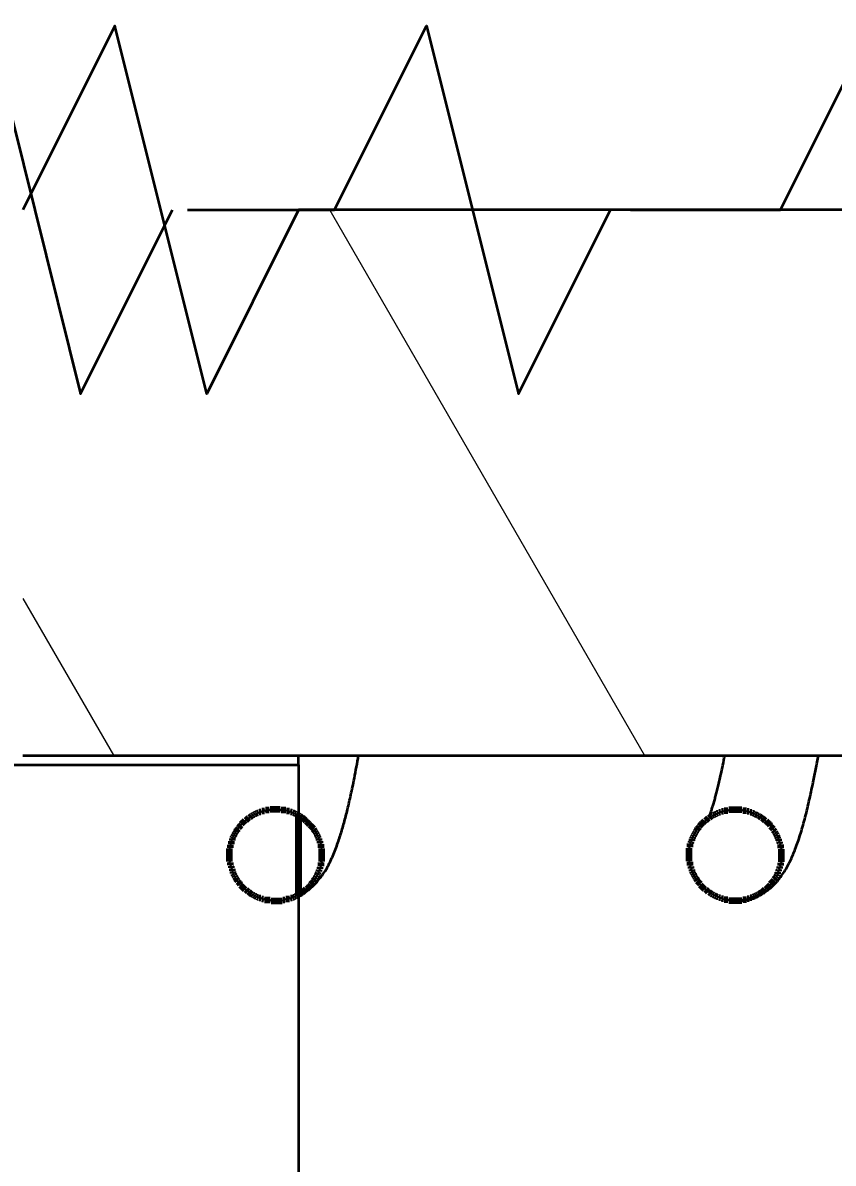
# Model space of a CAD drawing. Extents: x 0 to 420, y 0 to 297.
# Drawn here: x 149.03 to 157.85, y 163.52 to 175.92 of the extents above; entities that cross this region are included whole.
import ezdxf
from ezdxf.enums import TextEntityAlignment as Align

# ---------------------------------------------------------------- set-up
doc = ezdxf.new("R2010")
doc.units = 0
doc.layers.get('0').update_dxf_attribs({"lineweight": 13})
doc.styles.get("Standard").update_dxf_attribs({"font": 'isocp.shx'})
doc.dimstyles.get("Standard").update_dxf_attribs({"dimtxt": 2.5, "dimasz": 2.5, "dimexe": 1.25, "dimexo": 0.625, "dimtad": 1, "dimcen": 2.5, "dimadec": 0, "dimazin": 0, "dimtfac": 1, "dimtmove": 0, "dimatfit": 0, "dimfxl": 1, "dimarcsym": 0})

# ---------------------------------------------------------------- blocks, each defined once
blk = doc.blocks.new('*D71')
at = {"color": 7, "lineweight": 18}
for p, q in [((62.03125, 167.439701), (62.03125, 238.86713)), ((220.031258, 175.665539), (220.031258, 238.86713)), ((64.929024, 236.86713), (217.133484, 236.86713))]:
    blk.add_line(p, q, dxfattribs=at)
for points in [[(64.929024, 237.643589), (62.03125, 236.86713), (64.929024, 236.090672)], [(217.133484, 236.090672), (220.031258, 236.86713), (217.133484, 237.643589)]]:
    blk.add_lwpolyline(points, close=True, dxfattribs=at)
for points in [[(64.929024, 237.643589), (62.03125, 236.86713), (64.929024, 237.643589), (64.929024, 236.090672)], [(217.133484, 236.090672), (220.031258, 236.86713), (217.133484, 236.090672), (217.133484, 237.643589)]]:
    blk.add_solid(points, dxfattribs=at)
for s, width, p, p2 in [('158', 0.699227, (132.551709, 239.86713), (139.194366, 239.86713)), ('%%p0,2', 0.70409, (140.944366, 239.86713), (149.5108, 239.86713))]:
    blk.add_text(s, height=3.5, dxfattribs=dict(at, width=width)).set_placement(p, p2, align=Align.FIT)
blk = doc.blocks.new('BLOCK1731')
at = {"color": 7, "lineweight": 35}
for p, q in [((8.2, 94.081), (42.2, 94.081)), ((11.2, 93.981), (11.2, 94.082)), ((-5.862, 93.981), (11.2, 93.981)), ((11.2, 93.981), (11.2, 89.281))]:
    blk.add_line(p, q, dxfattribs=at)
for points in [[(-5.862, 100.013), (6.829, 100.013), (7.829, 102.013), (8.829, 98.013), (9.829, 100.013)], [(20.2, 100.013), (11.2, 100.013), (10.2, 98.013), (9.2, 102.013), (8.2, 100.013)], [(9.993, 100.013), (11.592, 100.013), (12.592, 102.013), (13.592, 98.013), (14.592, 100.013)], [(14.809, 100.013), (16.443, 100.013), (17.443, 102.013), (18.443, 98.013), (19.443, 100.013)]]:
    blk.add_lwpolyline(points, dxfattribs=at)
blk.add_arc((15.941, 93.102), 0.605, 270.7825, 319.9217, dxfattribs=at)
blk.add_arc((15.941, 93.102), 0.605, 270.7825, 319.9217, dxfattribs=at)
for points, knots in [([(11.2, 92.555), (11.215, 92.563), (11.247, 92.579), (11.292, 92.609), (11.337, 92.644), (11.38, 92.685), (11.424, 92.733), (11.468, 92.792), (11.51, 92.859), (11.547, 92.931), (11.579, 93.003), (11.608, 93.076), (11.633, 93.146), (11.655, 93.215), (11.676, 93.282), (11.695, 93.35), (11.714, 93.422), (11.732, 93.496), (11.751, 93.574), (11.769, 93.655), (11.788, 93.742), (11.808, 93.843), (11.83, 93.957), (11.845, 94.04), (11.853, 94.081)], [0, 0, 0, 0, 0.051513, 0.106276, 0.161517, 0.221462, 0.284584, 0.357841, 0.441789, 0.520818, 0.602499, 0.6783, 0.755934, 0.825685, 0.894221, 0.965333, 1.039218, 1.116015, 1.195818, 1.278728, 1.364788, 1.463225, 1.587913, 1.714474, 1.714474, 1.714474, 1.714474]), ([(11.2, 92.555), (11.215, 92.563), (11.247, 92.579), (11.292, 92.609), (11.337, 92.644), (11.38, 92.685), (11.424, 92.733), (11.468, 92.792), (11.51, 92.859), (11.547, 92.931), (11.579, 93.003), (11.608, 93.076), (11.633, 93.146), (11.655, 93.215), (11.676, 93.282), (11.695, 93.35), (11.714, 93.422), (11.732, 93.496), (11.751, 93.574), (11.769, 93.655), (11.788, 93.742), (11.808, 93.843), (11.83, 93.957), (11.845, 94.04), (11.853, 94.081)], [0, 0, 0, 0, 0.051513, 0.106276, 0.161517, 0.221462, 0.284584, 0.357841, 0.441789, 0.520818, 0.602499, 0.6783, 0.755934, 0.825685, 0.894221, 0.965333, 1.039218, 1.116015, 1.195818, 1.278728, 1.364788, 1.463225, 1.587913, 1.714474, 1.714474, 1.714474, 1.714474]), ([(15.664, 93.409), (15.668, 93.418), (15.674, 93.436), (15.685, 93.466), (15.697, 93.502), (15.71, 93.543), (15.723, 93.588), (15.736, 93.638), (15.75, 93.691), (15.764, 93.748), (15.779, 93.81), (15.796, 93.886), (15.815, 93.977), (15.829, 94.046), (15.835, 94.082)], [0, 0, 0, 0, 0.0268813, 0.0578973, 0.0967544, 0.1397874, 0.1869928, 0.2382181, 0.293284, 0.3521062, 0.4145692, 0.4832208, 0.5871399, 0.6942827, 0.6942827, 0.6942827, 0.6942827]), ([(15.664, 93.409), (15.668, 93.418), (15.674, 93.436), (15.685, 93.466), (15.697, 93.502), (15.71, 93.543), (15.723, 93.588), (15.736, 93.638), (15.75, 93.691), (15.764, 93.748), (15.779, 93.81), (15.796, 93.886), (15.815, 93.977), (15.829, 94.046), (15.835, 94.082)], [0, 0, 0, 0, 0.0268813, 0.0578973, 0.0967544, 0.1397874, 0.1869928, 0.2382181, 0.293284, 0.3521062, 0.4145692, 0.4832208, 0.5871399, 0.6942827, 0.6942827, 0.6942827, 0.6942827]), ([(16.405, 92.712), (16.422, 92.732), (16.454, 92.772), (16.493, 92.832), (16.526, 92.89), (16.554, 92.947), (16.579, 93.004), (16.605, 93.068), (16.631, 93.139), (16.657, 93.218), (16.681, 93.302), (16.706, 93.39), (16.729, 93.483), (16.752, 93.581), (16.775, 93.684), (16.8, 93.802), (16.826, 93.935), (16.844, 94.032), (16.853, 94.081)], [0, 0, 0, 0, 0.079258, 0.151765, 0.215967, 0.27851, 0.340744, 0.403689, 0.484615, 0.567904, 0.654919, 0.746152, 0.841906, 0.942453, 1.047939, 1.159084, 1.303592, 1.454631, 1.454631, 1.454631, 1.454631]), ([(16.405, 92.712), (16.422, 92.732), (16.454, 92.772), (16.493, 92.832), (16.526, 92.89), (16.554, 92.947), (16.579, 93.004), (16.605, 93.068), (16.631, 93.139), (16.657, 93.218), (16.681, 93.302), (16.706, 93.39), (16.729, 93.483), (16.752, 93.581), (16.775, 93.684), (16.8, 93.802), (16.826, 93.935), (16.844, 94.032), (16.853, 94.081)], [0, 0, 0, 0, 0.079258, 0.151765, 0.215967, 0.27851, 0.340744, 0.403689, 0.484615, 0.567904, 0.654919, 0.746152, 0.841906, 0.942453, 1.047939, 1.159084, 1.303592, 1.454631, 1.454631, 1.454631, 1.454631])]:
    blk.add_open_spline(points, degree=3, knots=knots, dxfattribs=at)
blk = doc.blocks.new('BLOCK1732')
at = {"color": 7, "lineweight": 140}
for p, q in [((11.200171, 93.418266), (11.210178, 93.428268)), ((11.200171, 93.408272), (11.200171, 93.418266)), ((11.200171, 93.39827), (11.200171, 93.408272)), ((11.200171, 93.388268), (11.200171, 93.39827)), ((11.200171, 93.378273), (11.200171, 93.388268)), ((11.200171, 93.368271), (11.200171, 93.378273)), ((11.200171, 93.358269), (11.200171, 93.368271)), ((11.210178, 93.428268), (11.220185, 93.418266)), ((11.220185, 93.418266), (11.230192, 93.408272)), ((11.230192, 93.408272), (11.240199, 93.408272)), ((11.240199, 93.408272), (11.250206, 93.39827)), ((11.250206, 93.39827), (11.260213, 93.388268)), ((11.260213, 93.388268), (11.27022, 93.378273)), ((11.27022, 93.378273), (11.280227, 93.368271)), ((11.280227, 93.368271), (11.290234, 93.358269)), ((11.200171, 93.348267), (11.200171, 93.358269)), ((11.200171, 93.338272), (11.200171, 93.348267)), ((11.200171, 93.32827), (11.200171, 93.338272)), ((11.200171, 93.318268), (11.200171, 93.32827)), ((11.200171, 93.308273), (11.200171, 93.318268)), ((11.200171, 93.298271), (11.200171, 93.308273)), ((11.200171, 93.288269), (11.200171, 93.298271)), ((11.200171, 93.278275), (11.200171, 93.288269)), ((11.200171, 93.268272), (11.200171, 93.278275)), ((11.200171, 93.25827), (11.200171, 93.268272)), ((11.200171, 93.248268), (11.200171, 93.25827)), ((11.200171, 93.238274), (11.200171, 93.248268)), ((11.290234, 93.358269), (11.300241, 93.348267)), ((11.300241, 93.348267), (11.310248, 93.338272)), ((11.310248, 93.338272), (11.320255, 93.32827)), ((11.320255, 93.32827), (11.330262, 93.318268)), ((11.330262, 93.318268), (11.340269, 93.308273)), ((11.340269, 93.308273), (11.350276, 93.298271)), ((11.350276, 93.298271), (11.360283, 93.288269)), ((11.360283, 93.288269), (11.360283, 93.278275)), ((11.360283, 93.278275), (11.37029, 93.268272)), ((11.37029, 93.268272), (11.380297, 93.25827)), ((11.380297, 93.25827), (11.380297, 93.248268)), ((11.380297, 93.248268), (11.390304, 93.238274)), ((11.200171, 93.228271), (11.200171, 93.238274)), ((11.200171, 93.218269), (11.200171, 93.228271)), ((11.200171, 93.208275), (11.200171, 93.218269)), ((11.200171, 93.198273), (11.200171, 93.208275)), ((11.200171, 93.188271), (11.200171, 93.198273)), ((11.200171, 93.178276), (11.200171, 93.188271)), ((11.200171, 93.168274), (11.200171, 93.178276)), ((11.200171, 93.158272), (11.200171, 93.168274)), ((11.200171, 93.14827), (11.200171, 93.158272)), ((11.200171, 93.138275), (11.200171, 93.14827)), ((11.200171, 93.128273), (11.200171, 93.138275)), ((11.200171, 93.118271), (11.200171, 93.128273)), ((11.390304, 93.238274), (11.390304, 93.228271)), ((11.390304, 93.228271), (11.400311, 93.218269)), ((11.400311, 93.218269), (11.400311, 93.208275)), ((11.400311, 93.208275), (11.410317, 93.198273)), ((11.410317, 93.198273), (11.410317, 93.188271)), ((11.410317, 93.188271), (11.420324, 93.178276)), ((11.420324, 93.178276), (11.420324, 93.168274)), ((11.420324, 93.168274), (11.420324, 93.158272)), ((11.420324, 93.158272), (11.430331, 93.14827)), ((11.430331, 93.14827), (11.430331, 93.138275)), ((11.430331, 93.138275), (11.430331, 93.128273)), ((11.430331, 93.128273), (11.440338, 93.118271)), ((11.200171, 93.108276), (11.200171, 93.118271)), ((11.200171, 93.098274), (11.200171, 93.108276)), ((11.200171, 93.088272), (11.200171, 93.098274)), ((11.200171, 93.07827), (11.200171, 93.088272)), ((11.200171, 93.068275), (11.200171, 93.07827)), ((11.200171, 93.058273), (11.200171, 93.068275)), ((11.200171, 93.048271), (11.200171, 93.058273)), ((11.200171, 93.038277), (11.200171, 93.048271)), ((11.200171, 93.028275), (11.200171, 93.038277)), ((11.200171, 93.018272), (11.200171, 93.028275)), ((11.200171, 93.008278), (11.200171, 93.018272)), ((11.200171, 92.998276), (11.200171, 93.008278)), ((11.200171, 92.988274), (11.200171, 92.998276)), ((11.440338, 93.118271), (11.440338, 93.108276)), ((11.440338, 93.108276), (11.440338, 93.098274)), ((11.440338, 93.098274), (11.440338, 93.088272)), ((11.440338, 93.088272), (11.440338, 93.07827)), ((11.440338, 93.07827), (11.450345, 93.068275)), ((11.450345, 93.068275), (11.450345, 93.058273)), ((11.450345, 93.058273), (11.450345, 93.048271)), ((11.450345, 93.048271), (11.450345, 93.038277)), ((11.450345, 93.038277), (11.450345, 93.028275)), ((11.450345, 93.028275), (11.450345, 93.018272)), ((11.450345, 93.018272), (11.450345, 93.008278)), ((11.450345, 93.008278), (11.450345, 92.998276)), ((11.450345, 92.998276), (11.450345, 92.988274)), ((11.200171, 92.978271), (11.200171, 92.988274)), ((11.200171, 92.968277), (11.200171, 92.978271)), ((11.200171, 92.958275), (11.200171, 92.968277)), ((11.200171, 92.948273), (11.200171, 92.958275)), ((11.200171, 92.938278), (11.200171, 92.948273)), ((11.200171, 92.928276), (11.200171, 92.938278)), ((11.200171, 92.918274), (11.200171, 92.928276)), ((11.200171, 92.908272), (11.200171, 92.918274)), ((11.200171, 92.898277), (11.200171, 92.908272)), ((11.200171, 92.888275), (11.200171, 92.898277)), ((11.200171, 92.878273), (11.200171, 92.888275)), ((11.200171, 92.868279), (11.200171, 92.878273)), ((11.440338, 92.878273), (11.430331, 92.868279)), ((11.450345, 92.928276), (11.440338, 92.918274)), ((11.440338, 92.918274), (11.440338, 92.908272)), ((11.440338, 92.908272), (11.440338, 92.898277)), ((11.440338, 92.898277), (11.440338, 92.888275)), ((11.440338, 92.888275), (11.440338, 92.878273)), ((11.450345, 92.988274), (11.450345, 92.978271)), ((11.450345, 92.978271), (11.450345, 92.968277)), ((11.450345, 92.968277), (11.450345, 92.958275)), ((11.450345, 92.958275), (11.450345, 92.948273)), ((11.450345, 92.948273), (11.450345, 92.938278)), ((11.450345, 92.938278), (11.450345, 92.928276)), ((11.200171, 92.858276), (11.200171, 92.868279)), ((11.200171, 92.848274), (11.200171, 92.858276)), ((11.200171, 92.83828), (11.200171, 92.848274)), ((11.200171, 92.828278), (11.200171, 92.83828)), ((11.200171, 92.818275), (11.200171, 92.828278)), ((11.200171, 92.808273), (11.200171, 92.818275)), ((11.200171, 92.798279), (11.200171, 92.808273)), ((11.200171, 92.788277), (11.200171, 92.798279)), ((11.200171, 92.778275), (11.200171, 92.788277)), ((11.200171, 92.76828), (11.200171, 92.778275)), ((11.200171, 92.758278), (11.200171, 92.76828)), ((11.200171, 92.748276), (11.200171, 92.758278)), ((11.200171, 92.738274), (11.200171, 92.748276)), ((11.390304, 92.758278), (11.380297, 92.748276)), ((11.380297, 92.748276), (11.380297, 92.738274)), ((11.400311, 92.778275), (11.390304, 92.76828)), ((11.390304, 92.76828), (11.390304, 92.758278)), ((11.410317, 92.798279), (11.400311, 92.788277)), ((11.400311, 92.788277), (11.400311, 92.778275)), ((11.420324, 92.818275), (11.410317, 92.808273)), ((11.410317, 92.808273), (11.410317, 92.798279)), ((11.430331, 92.848274), (11.420324, 92.83828)), ((11.420324, 92.83828), (11.420324, 92.828278)), ((11.420324, 92.828278), (11.420324, 92.818275)), ((11.430331, 92.868279), (11.430331, 92.858276)), ((11.430331, 92.858276), (11.430331, 92.848274)), ((11.200171, 92.728279), (11.200171, 92.738274)), ((11.200171, 92.718277), (11.200171, 92.728279)), ((11.200171, 92.708275), (11.200171, 92.718277)), ((11.200171, 92.69828), (11.200171, 92.708275)), ((11.200171, 92.688278), (11.200171, 92.69828)), ((11.200171, 92.678276), (11.200171, 92.688278)), ((11.200171, 92.668282), (11.200171, 92.678276)), ((11.200171, 92.658279), (11.200171, 92.668282)), ((11.200171, 92.648277), (11.200171, 92.658279)), ((11.200171, 92.638275), (11.200171, 92.648277)), ((11.200171, 92.628281), (11.200171, 92.638275)), ((11.200171, 92.618279), (11.200171, 92.628281)), ((11.280227, 92.628281), (11.27022, 92.618279)), ((11.290234, 92.628281), (11.280227, 92.628281)), ((11.300241, 92.638275), (11.290234, 92.628281)), ((11.310248, 92.648277), (11.300241, 92.638275)), ((11.320255, 92.658279), (11.310248, 92.648277)), ((11.330262, 92.668282), (11.320255, 92.658279)), ((11.340269, 92.688278), (11.330262, 92.678276)), ((11.330262, 92.678276), (11.330262, 92.668282)), ((11.350276, 92.69828), (11.340269, 92.688278)), ((11.360283, 92.708275), (11.350276, 92.69828)), ((11.37029, 92.728279), (11.360283, 92.718277)), ((11.360283, 92.718277), (11.360283, 92.708275)), ((11.380297, 92.738274), (11.37029, 92.728279)), ((11.200171, 92.608276), (11.200171, 92.618279)), ((11.200171, 92.598282), (11.200171, 92.608276)), ((11.200171, 92.58828), (11.200171, 92.598282)), ((11.200171, 92.578278), (11.200171, 92.58828)), ((11.210178, 92.568283), (11.200171, 92.578278)), ((11.220185, 92.578278), (11.210178, 92.568283)), ((11.230192, 92.58828), (11.220185, 92.578278)), ((11.240199, 92.58828), (11.230192, 92.58828)), ((11.250206, 92.598282), (11.240199, 92.58828)), ((11.260213, 92.608276), (11.250206, 92.598282)), ((11.27022, 92.618279), (11.260213, 92.608276))]:
    blk.add_line(p, q, dxfattribs=at)
blk = doc.blocks.new('BLOCK1733')
at = {"color": 7, "lineweight": 140}
for p, q in [((10.879951, 93.488266), (10.889957, 93.498268)), ((10.889957, 93.498268), (10.899964, 93.498268)), ((10.899964, 93.498268), (10.909971, 93.498268)), ((10.909971, 93.498268), (10.919978, 93.498268)), ((10.919978, 93.498268), (10.929985, 93.498268)), ((10.929985, 93.498268), (10.939992, 93.498268)), ((10.939992, 93.498268), (10.949999, 93.498268)), ((10.949999, 93.498268), (10.960006, 93.498268)), ((10.960006, 93.498268), (10.970013, 93.498268)), ((10.970013, 93.498268), (10.98002, 93.498268)), ((10.98002, 93.498268), (10.990026, 93.498268)), ((10.990026, 93.498268), (11.000033, 93.498268)), ((11.000033, 93.498268), (11.01004, 93.488266)), ((10.599756, 93.358269), (10.609763, 93.368271)), ((10.609763, 93.368271), (10.61977, 93.378273)), ((10.61977, 93.378273), (10.629777, 93.378273)), ((10.629777, 93.378273), (10.639784, 93.388268)), ((10.639784, 93.388268), (10.649791, 93.39827)), ((10.649791, 93.39827), (10.659798, 93.408272)), ((10.659798, 93.408272), (10.669805, 93.408272)), ((10.669805, 93.408272), (10.679811, 93.418266)), ((10.679811, 93.418266), (10.689818, 93.428268)), ((10.689818, 93.428268), (10.699825, 93.428268)), ((10.699825, 93.428268), (10.709832, 93.438271)), ((10.709832, 93.438271), (10.719839, 93.438271)), ((10.719839, 93.438271), (10.729846, 93.448273)), ((10.729846, 93.448273), (10.739853, 93.448273)), ((10.739853, 93.448273), (10.74986, 93.458267)), ((10.74986, 93.458267), (10.759867, 93.458267)), ((10.759867, 93.458267), (10.769874, 93.468269)), ((10.769874, 93.468269), (10.779881, 93.468269)), ((10.779881, 93.468269), (10.789887, 93.468269)), ((10.789887, 93.468269), (10.799895, 93.478271)), ((10.799895, 93.478271), (10.809902, 93.478271)), ((10.809902, 93.478271), (10.819909, 93.478271)), ((10.819909, 93.478271), (10.829916, 93.478271)), ((10.829916, 93.478271), (10.839923, 93.488266)), ((10.839923, 93.488266), (10.84993, 93.488266)), ((10.84993, 93.488266), (10.859937, 93.488266)), ((10.859937, 93.488266), (10.869944, 93.488266)), ((10.869944, 93.488266), (10.879951, 93.488266)), ((11.01004, 93.488266), (11.020047, 93.488266)), ((11.020047, 93.488266), (11.030054, 93.488266)), ((11.030054, 93.488266), (11.040061, 93.488266)), ((11.040061, 93.488266), (11.050068, 93.488266)), ((11.050068, 93.488266), (11.060075, 93.488266)), ((11.060075, 93.488266), (11.070082, 93.478271)), ((11.070082, 93.478271), (11.080089, 93.478271)), ((11.080089, 93.478271), (11.090096, 93.478271)), ((11.090096, 93.478271), (11.100102, 93.478271)), ((11.100102, 93.478271), (11.110109, 93.468269)), ((11.110109, 93.468269), (11.120116, 93.468269)), ((11.120116, 93.468269), (11.130123, 93.468269)), ((11.130123, 93.468269), (11.14013, 93.458267)), ((11.14013, 93.458267), (11.150137, 93.458267)), ((11.150137, 93.458267), (11.160144, 93.448273)), ((11.160144, 93.448273), (11.170151, 93.448273)), ((11.170151, 93.448273), (11.180158, 93.438271)), ((11.180158, 93.438271), (11.190165, 93.438271)), ((11.190165, 93.438271), (11.200171, 93.428268)), ((11.200171, 93.428268), (11.200171, 93.418266)), ((11.200171, 93.418266), (11.200171, 93.408272)), ((11.200171, 93.408272), (11.200171, 93.39827)), ((11.200171, 93.39827), (11.200171, 93.388268)), ((11.200171, 93.388268), (11.200171, 93.378273)), ((11.200171, 93.378273), (11.200171, 93.368271)), ((11.200171, 93.368271), (11.200171, 93.358269)), ((10.509694, 93.238274), (10.519701, 93.248268)), ((10.519701, 93.25827), (10.529708, 93.268272)), ((10.519701, 93.248268), (10.519701, 93.25827)), ((10.529708, 93.268272), (10.539715, 93.278275)), ((10.539715, 93.278275), (10.549722, 93.288269)), ((10.549722, 93.298271), (10.559729, 93.308273)), ((10.549722, 93.288269), (10.549722, 93.298271)), ((10.559729, 93.308273), (10.569736, 93.318268)), ((10.569736, 93.318268), (10.579742, 93.32827)), ((10.579742, 93.338272), (10.589749, 93.348267)), ((10.579742, 93.32827), (10.579742, 93.338272)), ((10.589749, 93.348267), (10.599756, 93.358269)), ((11.200171, 93.358269), (11.200171, 93.348267)), ((11.200171, 93.348267), (11.200171, 93.338272)), ((11.200171, 93.338272), (11.200171, 93.32827)), ((11.200171, 93.32827), (11.200171, 93.318268)), ((11.200171, 93.318268), (11.200171, 93.308273)), ((11.200171, 93.308273), (11.200171, 93.298271)), ((11.200171, 93.298271), (11.200171, 93.288269)), ((11.200171, 93.288269), (11.200171, 93.278275)), ((11.200171, 93.278275), (11.200171, 93.268272)), ((11.200171, 93.268272), (11.200171, 93.25827)), ((11.200171, 93.25827), (11.200171, 93.248268)), ((11.200171, 93.248268), (11.200171, 93.238274)), ((10.469666, 93.14827), (10.479673, 93.158272)), ((10.469666, 93.138275), (10.469666, 93.14827)), ((10.469666, 93.128273), (10.469666, 93.138275)), ((10.469666, 93.118271), (10.469666, 93.128273)), ((10.479673, 93.178276), (10.48968, 93.188271)), ((10.479673, 93.168274), (10.479673, 93.178276)), ((10.479673, 93.158272), (10.479673, 93.168274)), ((10.48968, 93.198273), (10.499687, 93.208275)), ((10.48968, 93.188271), (10.48968, 93.198273)), ((10.499687, 93.218269), (10.509694, 93.228271)), ((10.499687, 93.208275), (10.499687, 93.218269)), ((10.509694, 93.228271), (10.509694, 93.238274)), ((11.200171, 93.238274), (11.200171, 93.228271)), ((11.200171, 93.228271), (11.200171, 93.218269)), ((11.200171, 93.218269), (11.200171, 93.208275)), ((11.200171, 93.208275), (11.200171, 93.198273)), ((11.200171, 93.198273), (11.200171, 93.188271)), ((11.200171, 93.188271), (11.200171, 93.178276)), ((11.200171, 93.178276), (11.200171, 93.168274)), ((11.200171, 93.168274), (11.200171, 93.158272)), ((11.200171, 93.158272), (11.200171, 93.14827)), ((11.200171, 93.14827), (11.200171, 93.138275)), ((11.200171, 93.138275), (11.200171, 93.128273)), ((11.200171, 93.128273), (11.200171, 93.118271)), ((10.449653, 93.068275), (10.45966, 93.07827)), ((10.449653, 93.058273), (10.449653, 93.068275)), ((10.449653, 93.048271), (10.449653, 93.058273)), ((10.449653, 93.038277), (10.449653, 93.048271)), ((10.449653, 93.028275), (10.449653, 93.038277)), ((10.449653, 93.018272), (10.449653, 93.028275)), ((10.449653, 93.008278), (10.449653, 93.018272)), ((10.449653, 92.998276), (10.449653, 93.008278)), ((10.449653, 92.988274), (10.449653, 92.998276)), ((10.45966, 93.108276), (10.469666, 93.118271)), ((10.45966, 93.098274), (10.45966, 93.108276)), ((10.45966, 93.088272), (10.45966, 93.098274)), ((10.45966, 93.07827), (10.45966, 93.088272)), ((11.200171, 93.118271), (11.200171, 93.108276)), ((11.200171, 93.108276), (11.200171, 93.098274)), ((11.200171, 93.098274), (11.200171, 93.088272)), ((11.200171, 93.088272), (11.200171, 93.07827)), ((11.200171, 93.07827), (11.200171, 93.068275)), ((11.200171, 93.068275), (11.200171, 93.058273)), ((11.200171, 93.058273), (11.200171, 93.048271)), ((11.200171, 93.048271), (11.200171, 93.038277)), ((11.200171, 93.038277), (11.200171, 93.028275)), ((11.200171, 93.028275), (11.200171, 93.018272)), ((11.200171, 93.018272), (11.200171, 93.008278)), ((11.200171, 93.008278), (11.200171, 92.998276)), ((11.200171, 92.998276), (11.200171, 92.988274)), ((10.449653, 92.978271), (10.449653, 92.988274)), ((10.449653, 92.968277), (10.449653, 92.978271)), ((10.449653, 92.958275), (10.449653, 92.968277)), ((10.449653, 92.948273), (10.449653, 92.958275)), ((10.449653, 92.938278), (10.449653, 92.948273)), ((10.449653, 92.928276), (10.449653, 92.938278)), ((10.45966, 92.918274), (10.449653, 92.928276)), ((10.45966, 92.908272), (10.45966, 92.918274)), ((10.45966, 92.898277), (10.45966, 92.908272)), ((10.45966, 92.888275), (10.45966, 92.898277)), ((10.469666, 92.878273), (10.45966, 92.888275)), ((10.469666, 92.868279), (10.469666, 92.878273)), ((11.200171, 92.988274), (11.200171, 92.978271)), ((11.200171, 92.978271), (11.200171, 92.968277)), ((11.200171, 92.968277), (11.200171, 92.958275)), ((11.200171, 92.958275), (11.200171, 92.948273)), ((11.200171, 92.948273), (11.200171, 92.938278)), ((11.200171, 92.938278), (11.200171, 92.928276)), ((11.200171, 92.928276), (11.200171, 92.918274)), ((11.200171, 92.918274), (11.200171, 92.908272)), ((11.200171, 92.908272), (11.200171, 92.898277)), ((11.200171, 92.898277), (11.200171, 92.888275)), ((11.200171, 92.888275), (11.200171, 92.878273)), ((11.200171, 92.878273), (11.200171, 92.868279)), ((10.469666, 92.858276), (10.469666, 92.868279)), ((10.479673, 92.848274), (10.469666, 92.858276)), ((10.479673, 92.83828), (10.479673, 92.848274)), ((10.479673, 92.828278), (10.479673, 92.83828)), ((10.48968, 92.818275), (10.479673, 92.828278)), ((10.48968, 92.808273), (10.48968, 92.818275)), ((10.48968, 92.798279), (10.48968, 92.808273)), ((10.499687, 92.788277), (10.48968, 92.798279)), ((10.499687, 92.778275), (10.499687, 92.788277)), ((10.509694, 92.76828), (10.499687, 92.778275)), ((10.509694, 92.758278), (10.509694, 92.76828)), ((10.519701, 92.748276), (10.509694, 92.758278)), ((10.519701, 92.738274), (10.519701, 92.748276)), ((11.200171, 92.868279), (11.200171, 92.858276)), ((11.200171, 92.858276), (11.200171, 92.848274)), ((11.200171, 92.848274), (11.200171, 92.83828)), ((11.200171, 92.83828), (11.200171, 92.828278)), ((11.200171, 92.828278), (11.200171, 92.818275)), ((11.200171, 92.818275), (11.200171, 92.808273)), ((11.200171, 92.808273), (11.200171, 92.798279)), ((11.200171, 92.798279), (11.200171, 92.788277)), ((11.200171, 92.788277), (11.200171, 92.778275)), ((11.200171, 92.778275), (11.200171, 92.76828)), ((11.200171, 92.76828), (11.200171, 92.758278)), ((11.200171, 92.758278), (11.200171, 92.748276)), ((11.200171, 92.748276), (11.200171, 92.738274)), ((10.529708, 92.728279), (10.519701, 92.738274)), ((10.539715, 92.718277), (10.529708, 92.728279)), ((10.539715, 92.708275), (10.539715, 92.718277)), ((10.549722, 92.69828), (10.539715, 92.708275)), ((10.559729, 92.688278), (10.549722, 92.69828)), ((10.569736, 92.678276), (10.559729, 92.688278)), ((10.569736, 92.668282), (10.569736, 92.678276)), ((10.579742, 92.658279), (10.569736, 92.668282)), ((10.589749, 92.648277), (10.579742, 92.658279)), ((10.599756, 92.638275), (10.589749, 92.648277)), ((10.609763, 92.628281), (10.599756, 92.638275)), ((10.61977, 92.618279), (10.609763, 92.628281)), ((11.200171, 92.738274), (11.200171, 92.728279)), ((11.200171, 92.728279), (11.200171, 92.718277)), ((11.200171, 92.718277), (11.200171, 92.708275)), ((11.200171, 92.708275), (11.200171, 92.69828)), ((11.200171, 92.69828), (11.200171, 92.688278)), ((11.200171, 92.688278), (11.200171, 92.678276)), ((11.200171, 92.678276), (11.200171, 92.668282)), ((11.200171, 92.668282), (11.200171, 92.658279)), ((11.200171, 92.658279), (11.200171, 92.648277)), ((11.200171, 92.648277), (11.200171, 92.638275)), ((11.200171, 92.638275), (11.200171, 92.628281)), ((11.200171, 92.628281), (11.200171, 92.618279)), ((10.629777, 92.618279), (10.61977, 92.618279)), ((10.639784, 92.608276), (10.629777, 92.618279)), ((10.649791, 92.598282), (10.639784, 92.608276)), ((10.659798, 92.598282), (10.649791, 92.598282)), ((10.669805, 92.58828), (10.659798, 92.598282)), ((10.679811, 92.578278), (10.669805, 92.58828)), ((10.689818, 92.568283), (10.679811, 92.578278)), ((10.699825, 92.568283), (10.689818, 92.568283)), ((10.709832, 92.558281), (10.699825, 92.568283)), ((10.719839, 92.558281), (10.709832, 92.558281)), ((10.729846, 92.548279), (10.719839, 92.558281)), ((10.739853, 92.548279), (10.729846, 92.548279)), ((10.74986, 92.538277), (10.739853, 92.548279)), ((10.759867, 92.538277), (10.74986, 92.538277)), ((10.769874, 92.528282), (10.759867, 92.538277)), ((10.779881, 92.528282), (10.769874, 92.528282)), ((10.789887, 92.528282), (10.779881, 92.528282)), ((10.799895, 92.51828), (10.789887, 92.528282)), ((10.809902, 92.51828), (10.799895, 92.51828)), ((10.819909, 92.51828), (10.809902, 92.51828)), ((10.829916, 92.508278), (10.819909, 92.51828)), ((10.839923, 92.508278), (10.829916, 92.508278)), ((10.84993, 92.508278), (10.839923, 92.508278)), ((10.859937, 92.508278), (10.84993, 92.508278)), ((10.869944, 92.508278), (10.859937, 92.508278)), ((10.879951, 92.508278), (10.869944, 92.508278)), ((10.889957, 92.508278), (10.879951, 92.508278)), ((10.899964, 92.498283), (10.889957, 92.508278)), ((11.030054, 92.508278), (11.020047, 92.498283)), ((11.040061, 92.508278), (11.030054, 92.508278)), ((11.050068, 92.508278), (11.040061, 92.508278)), ((11.060075, 92.51828), (11.050068, 92.508278)), ((11.070082, 92.51828), (11.060075, 92.51828)), ((11.080089, 92.51828), (11.070082, 92.51828)), ((11.090096, 92.51828), (11.080089, 92.51828)), ((11.100102, 92.51828), (11.090096, 92.51828)), ((11.110109, 92.528282), (11.100102, 92.51828)), ((11.120116, 92.528282), (11.110109, 92.528282)), ((11.130123, 92.528282), (11.120116, 92.528282)), ((11.14013, 92.538277), (11.130123, 92.528282)), ((11.150137, 92.538277), (11.14013, 92.538277)), ((11.160144, 92.548279), (11.150137, 92.538277)), ((11.170151, 92.548279), (11.160144, 92.548279)), ((11.180158, 92.558281), (11.170151, 92.548279)), ((11.190165, 92.558281), (11.180158, 92.558281)), ((11.200171, 92.568283), (11.190165, 92.558281)), ((11.200171, 92.618279), (11.200171, 92.608276)), ((11.200171, 92.608276), (11.200171, 92.598282)), ((11.200171, 92.598282), (11.200171, 92.58828)), ((11.200171, 92.58828), (11.200171, 92.578278)), ((11.200171, 92.578278), (11.200171, 92.568283)), ((10.909971, 92.498283), (10.899964, 92.498283)), ((10.919978, 92.498283), (10.909971, 92.498283)), ((10.929985, 92.498283), (10.919978, 92.498283)), ((10.939992, 92.498283), (10.929985, 92.498283)), ((10.949999, 92.498283), (10.939992, 92.498283)), ((10.960006, 92.498283), (10.949999, 92.498283)), ((10.970013, 92.498283), (10.960006, 92.498283)), ((10.98002, 92.498283), (10.970013, 92.498283)), ((10.990026, 92.498283), (10.98002, 92.498283)), ((11.000033, 92.498283), (10.990026, 92.498283)), ((11.01004, 92.498283), (11.000033, 92.498283)), ((11.020047, 92.498283), (11.01004, 92.498283))]:
    blk.add_line(p, q, dxfattribs=at)
blk = doc.blocks.new('BLOCK1734')
at = {"color": 7, "lineweight": 140}
for p, q in [((15.870007, 93.484215), (15.880013, 93.494232)), ((15.880013, 93.494232), (15.89002, 93.494232)), ((15.89002, 93.494232), (15.900028, 93.494232)), ((15.900028, 93.494232), (15.910035, 93.494232)), ((15.910035, 93.494232), (15.920043, 93.494232)), ((15.920043, 93.494232), (15.93005, 93.494232)), ((15.93005, 93.494232), (15.940057, 93.494232)), ((15.940057, 93.494232), (15.950065, 93.494232)), ((15.950065, 93.494232), (15.960072, 93.494232)), ((15.960072, 93.494232), (15.970079, 93.494232)), ((15.970079, 93.494232), (15.980086, 93.494232)), ((15.980086, 93.494232), (15.990094, 93.494232)), ((15.990094, 93.494232), (16.000101, 93.494232)), ((16.000101, 93.494232), (16.010109, 93.494232)), ((16.010109, 93.494232), (16.020115, 93.494232)), ((16.020115, 93.494232), (16.030123, 93.484215)), ((15.609817, 93.363976), (15.619823, 93.374001)), ((15.619823, 93.374001), (15.629831, 93.374001)), ((15.629831, 93.374001), (15.639838, 93.384018)), ((15.639838, 93.384018), (15.649845, 93.394035)), ((15.649845, 93.394035), (15.659853, 93.40406)), ((15.659853, 93.40406), (15.66986, 93.40406)), ((15.66986, 93.40406), (15.679868, 93.414078)), ((15.679868, 93.414078), (15.689875, 93.424095)), ((15.689875, 93.424095), (15.699883, 93.424095)), ((15.699883, 93.424095), (15.709889, 93.434113)), ((15.709889, 93.434113), (15.719896, 93.434113)), ((15.719896, 93.434113), (15.729904, 93.444138)), ((15.729904, 93.444138), (15.739911, 93.444138)), ((15.739911, 93.444138), (15.749919, 93.454155)), ((15.749919, 93.454155), (15.759926, 93.454155)), ((15.759926, 93.454155), (15.769933, 93.464172)), ((15.769933, 93.464172), (15.779941, 93.464172)), ((15.779941, 93.464172), (15.789948, 93.464172)), ((15.789948, 93.464172), (15.799955, 93.474197)), ((15.799955, 93.474197), (15.809962, 93.474197)), ((15.809962, 93.474197), (15.819969, 93.474197)), ((15.819969, 93.474197), (15.829977, 93.484215)), ((15.829977, 93.484215), (15.839984, 93.484215)), ((15.839984, 93.484215), (15.849992, 93.484215)), ((15.849992, 93.484215), (15.859999, 93.484215)), ((15.859999, 93.484215), (15.870007, 93.484215)), ((16.030123, 93.484215), (16.040131, 93.484215)), ((16.040131, 93.484215), (16.050138, 93.484215)), ((16.050138, 93.484215), (16.060144, 93.484215)), ((16.060144, 93.484215), (16.070152, 93.484215)), ((16.070152, 93.484215), (16.08016, 93.474197)), ((16.08016, 93.474197), (16.090166, 93.474197)), ((16.090166, 93.474197), (16.100174, 93.474197)), ((16.100174, 93.474197), (16.110182, 93.464172)), ((16.110182, 93.464172), (16.120188, 93.464172)), ((16.120188, 93.464172), (16.130196, 93.464172)), ((16.130196, 93.464172), (16.140203, 93.454155)), ((16.140203, 93.454155), (16.150211, 93.454155)), ((16.150211, 93.454155), (16.160217, 93.444138)), ((16.160217, 93.444138), (16.170225, 93.444138)), ((16.170225, 93.444138), (16.180233, 93.434113)), ((16.180233, 93.434113), (16.190239, 93.434113)), ((16.190239, 93.434113), (16.200247, 93.424095)), ((16.200247, 93.424095), (16.210255, 93.424095)), ((16.210255, 93.424095), (16.220263, 93.414078)), ((16.220263, 93.414078), (16.230268, 93.40406)), ((16.230268, 93.40406), (16.240276, 93.40406)), ((16.240276, 93.40406), (16.250284, 93.394035)), ((16.250284, 93.394035), (16.26029, 93.384018)), ((16.26029, 93.384018), (16.270298, 93.374001)), ((16.270298, 93.374001), (16.280306, 93.374001)), ((16.280306, 93.374001), (16.290312, 93.363976)), ((15.509744, 93.233719), (15.519751, 93.243736)), ((15.519751, 93.253761), (15.529757, 93.263779)), ((15.519751, 93.243736), (15.519751, 93.253761)), ((15.529757, 93.273796), (15.539765, 93.283821)), ((15.529757, 93.263779), (15.529757, 93.273796)), ((15.539765, 93.283821), (15.549772, 93.293839)), ((15.549772, 93.293839), (15.55978, 93.303856)), ((15.55978, 93.313881), (15.569787, 93.323898)), ((15.55978, 93.303856), (15.55978, 93.313881)), ((15.569787, 93.323898), (15.579795, 93.333916)), ((15.579795, 93.333916), (15.589802, 93.343941)), ((15.589802, 93.343941), (15.599809, 93.353958)), ((15.599809, 93.353958), (15.609817, 93.363976)), ((16.290312, 93.363976), (16.30032, 93.353958)), ((16.30032, 93.353958), (16.310328, 93.343941)), ((16.310328, 93.343941), (16.320335, 93.333916)), ((16.320335, 93.333916), (16.330341, 93.323898)), ((16.330341, 93.323898), (16.330341, 93.313881)), ((16.330341, 93.313881), (16.340349, 93.303856)), ((16.340349, 93.303856), (16.350357, 93.293839)), ((16.350357, 93.293839), (16.360363, 93.283821)), ((16.360363, 93.283821), (16.360363, 93.273796)), ((16.360363, 93.273796), (16.370371, 93.263779)), ((16.370371, 93.263779), (16.380379, 93.253761)), ((16.380379, 93.253761), (16.380379, 93.243736)), ((16.380379, 93.243736), (16.390387, 93.233719)), ((15.459707, 93.123497), (15.469714, 93.133522)), ((15.459707, 93.11348), (15.459707, 93.123497)), ((15.469714, 93.143539), (15.479721, 93.153557)), ((15.469714, 93.133522), (15.469714, 93.143539)), ((15.479721, 93.173599), (15.489729, 93.183617)), ((15.479721, 93.163582), (15.479721, 93.173599)), ((15.479721, 93.153557), (15.479721, 93.163582)), ((15.489729, 93.193642), (15.499736, 93.203659)), ((15.489729, 93.183617), (15.489729, 93.193642)), ((15.499736, 93.213676), (15.509744, 93.223701)), ((15.499736, 93.203659), (15.499736, 93.213676)), ((15.509744, 93.223701), (15.509744, 93.233719)), ((16.390387, 93.233719), (16.390387, 93.223701)), ((16.390387, 93.223701), (16.400393, 93.213676)), ((16.400393, 93.213676), (16.400393, 93.203659)), ((16.400393, 93.203659), (16.4104, 93.193642)), ((16.4104, 93.193642), (16.4104, 93.183617)), ((16.4104, 93.183617), (16.420408, 93.173599)), ((16.420408, 93.173599), (16.420408, 93.163582)), ((16.420408, 93.163582), (16.420408, 93.153557)), ((16.420408, 93.153557), (16.430414, 93.143539)), ((16.430414, 93.143539), (16.430414, 93.133522)), ((16.430414, 93.133522), (16.430414, 93.123497)), ((16.430414, 93.123497), (16.440422, 93.11348)), ((15.449699, 93.073402), (15.459707, 93.08342)), ((15.449699, 93.063377), (15.449699, 93.073402)), ((15.449699, 93.05336), (15.449699, 93.063377)), ((15.449699, 93.043343), (15.449699, 93.05336)), ((15.449699, 93.033318), (15.449699, 93.043343)), ((15.449699, 93.0233), (15.449699, 93.033318)), ((15.449699, 93.013283), (15.449699, 93.0233)), ((15.449699, 93.003258), (15.449699, 93.013283)), ((15.449699, 92.99324), (15.449699, 93.003258)), ((15.459707, 93.103462), (15.459707, 93.11348)), ((15.459707, 93.093437), (15.459707, 93.103462)), ((15.459707, 93.08342), (15.459707, 93.093437)), ((16.440422, 93.11348), (16.440422, 93.103462)), ((16.440422, 93.103462), (16.440422, 93.093437)), ((16.440422, 93.093437), (16.440422, 93.08342)), ((16.440422, 93.08342), (16.440422, 93.073402)), ((16.440422, 93.073402), (16.45043, 93.063377)), ((16.45043, 93.063377), (16.45043, 93.05336)), ((16.45043, 93.05336), (16.45043, 93.043343)), ((16.45043, 93.043343), (16.45043, 93.033318)), ((16.45043, 93.033318), (16.45043, 93.0233)), ((16.45043, 93.0233), (16.45043, 93.013283)), ((16.45043, 93.013283), (16.45043, 93.003258)), ((16.45043, 93.003258), (16.45043, 92.99324)), ((15.449699, 92.983223), (15.449699, 92.99324)), ((15.449699, 92.973198), (15.449699, 92.983223)), ((15.449699, 92.963181), (15.449699, 92.973198)), ((15.449699, 92.953163), (15.449699, 92.963181)), ((15.449699, 92.943138), (15.449699, 92.953163)), ((15.449699, 92.933121), (15.449699, 92.943138)), ((15.459707, 92.923103), (15.449699, 92.933121)), ((15.459707, 92.913086), (15.459707, 92.923103)), ((15.459707, 92.903061), (15.459707, 92.913086)), ((15.459707, 92.893044), (15.459707, 92.903061)), ((15.459707, 92.883026), (15.459707, 92.893044)), ((15.469714, 92.873001), (15.459707, 92.883026)), ((15.469714, 92.862984), (15.469714, 92.873001)), ((16.440422, 92.883026), (16.430414, 92.873001)), ((16.430414, 92.873001), (16.430414, 92.862984)), ((16.45043, 92.923103), (16.440422, 92.913086)), ((16.440422, 92.913086), (16.440422, 92.903061)), ((16.440422, 92.903061), (16.440422, 92.893044)), ((16.440422, 92.893044), (16.440422, 92.883026)), ((16.45043, 92.99324), (16.45043, 92.983223)), ((16.45043, 92.983223), (16.45043, 92.973198)), ((16.45043, 92.973198), (16.45043, 92.963181)), ((16.45043, 92.963181), (16.45043, 92.953163)), ((16.45043, 92.953163), (16.45043, 92.943138)), ((16.45043, 92.943138), (16.45043, 92.933121)), ((16.45043, 92.933121), (16.45043, 92.923103)), ((15.469714, 92.852966), (15.469714, 92.862984)), ((15.479721, 92.842941), (15.469714, 92.852966)), ((15.479721, 92.832924), (15.479721, 92.842941)), ((15.479721, 92.822906), (15.479721, 92.832924)), ((15.489729, 92.812881), (15.479721, 92.822906)), ((15.489729, 92.802864), (15.489729, 92.812881)), ((15.499736, 92.792847), (15.489729, 92.802864)), ((15.499736, 92.782822), (15.499736, 92.792847)), ((15.509744, 92.772804), (15.499736, 92.782822)), ((15.509744, 92.762787), (15.509744, 92.772804)), ((15.519751, 92.752762), (15.509744, 92.762787)), ((15.519751, 92.742744), (15.519751, 92.752762)), ((16.390387, 92.752762), (16.380379, 92.742744)), ((16.400393, 92.772804), (16.390387, 92.762787)), ((16.390387, 92.762787), (16.390387, 92.752762)), ((16.4104, 92.792847), (16.400393, 92.782822)), ((16.400393, 92.782822), (16.400393, 92.772804)), ((16.420408, 92.822906), (16.4104, 92.812881)), ((16.4104, 92.812881), (16.4104, 92.802864)), ((16.4104, 92.802864), (16.4104, 92.792847)), ((16.430414, 92.852966), (16.420408, 92.842941)), ((16.420408, 92.842941), (16.420408, 92.832924)), ((16.420408, 92.832924), (16.420408, 92.822906)), ((16.430414, 92.862984), (16.430414, 92.852966)), ((15.529757, 92.732727), (15.519751, 92.742744)), ((15.539765, 92.722702), (15.529757, 92.732727)), ((15.539765, 92.712685), (15.539765, 92.722702)), ((15.549772, 92.702667), (15.539765, 92.712685)), ((15.55978, 92.692642), (15.549772, 92.702667)), ((15.569787, 92.682625), (15.55978, 92.692642)), ((15.569787, 92.672607), (15.569787, 92.682625)), ((15.579795, 92.662582), (15.569787, 92.672607)), ((15.589802, 92.652565), (15.579795, 92.662582)), ((15.599809, 92.642548), (15.589802, 92.652565)), ((15.609817, 92.632523), (15.599809, 92.642548)), ((15.619823, 92.622505), (15.609817, 92.632523)), ((16.290312, 92.632523), (16.280306, 92.622505)), ((16.30032, 92.642548), (16.290312, 92.632523)), ((16.310328, 92.652565), (16.30032, 92.642548)), ((16.320335, 92.662582), (16.310328, 92.652565)), ((16.330341, 92.672607), (16.320335, 92.662582)), ((16.340349, 92.692642), (16.330341, 92.682625)), ((16.330341, 92.682625), (16.330341, 92.672607)), ((16.350357, 92.702667), (16.340349, 92.692642)), ((16.360363, 92.712685), (16.350357, 92.702667)), ((16.370371, 92.722702), (16.360363, 92.712685)), ((16.380379, 92.742744), (16.370371, 92.732727)), ((16.370371, 92.732727), (16.370371, 92.722702)), ((15.629831, 92.622505), (15.619823, 92.622505)), ((15.639838, 92.612488), (15.629831, 92.622505)), ((15.649845, 92.602463), (15.639838, 92.612488)), ((15.659853, 92.592445), (15.649845, 92.602463)), ((15.66986, 92.592445), (15.659853, 92.592445)), ((15.679868, 92.582428), (15.66986, 92.592445)), ((15.689875, 92.572403), (15.679868, 92.582428)), ((15.699883, 92.572403), (15.689875, 92.572403)), ((15.709889, 92.562386), (15.699883, 92.572403)), ((15.719896, 92.562386), (15.709889, 92.562386)), ((15.729904, 92.552368), (15.719896, 92.562386)), ((15.739911, 92.552368), (15.729904, 92.552368)), ((15.749919, 92.542343), (15.739911, 92.552368)), ((15.759926, 92.542343), (15.749919, 92.542343)), ((15.769933, 92.532326), (15.759926, 92.542343)), ((15.779941, 92.532326), (15.769933, 92.532326)), ((15.789948, 92.532326), (15.779941, 92.532326)), ((15.799955, 92.522308), (15.789948, 92.532326)), ((15.809962, 92.522308), (15.799955, 92.522308)), ((15.819969, 92.522308), (15.809962, 92.522308)), ((15.829977, 92.512283), (15.819969, 92.522308)), ((15.839984, 92.512283), (15.829977, 92.512283)), ((15.849992, 92.512283), (15.839984, 92.512283)), ((15.859999, 92.512283), (15.849992, 92.512283)), ((15.870007, 92.512283), (15.859999, 92.512283)), ((15.880013, 92.502266), (15.870007, 92.512283)), ((15.89002, 92.502266), (15.880013, 92.502266)), ((15.900028, 92.502266), (15.89002, 92.502266)), ((15.910035, 92.502266), (15.900028, 92.502266)), ((15.920043, 92.502266), (15.910035, 92.502266)), ((15.93005, 92.502266), (15.920043, 92.502266)), ((15.940057, 92.502266), (15.93005, 92.502266)), ((15.950065, 92.502266), (15.940057, 92.502266)), ((15.960072, 92.502266), (15.950065, 92.502266)), ((15.970079, 92.502266), (15.960072, 92.502266)), ((15.980086, 92.502266), (15.970079, 92.502266)), ((15.990094, 92.502266), (15.980086, 92.502266)), ((16.000101, 92.502266), (15.990094, 92.502266)), ((16.010109, 92.502266), (16.000101, 92.502266)), ((16.020115, 92.502266), (16.010109, 92.502266)), ((16.030123, 92.512283), (16.020115, 92.502266)), ((16.040131, 92.512283), (16.030123, 92.512283)), ((16.050138, 92.512283), (16.040131, 92.512283)), ((16.060144, 92.512283), (16.050138, 92.512283)), ((16.070152, 92.512283), (16.060144, 92.512283)), ((16.08016, 92.522308), (16.070152, 92.512283)), ((16.090166, 92.522308), (16.08016, 92.522308)), ((16.100174, 92.522308), (16.090166, 92.522308)), ((16.110182, 92.532326), (16.100174, 92.522308)), ((16.120188, 92.532326), (16.110182, 92.532326)), ((16.130196, 92.532326), (16.120188, 92.532326)), ((16.140203, 92.542343), (16.130196, 92.532326)), ((16.150211, 92.542343), (16.140203, 92.542343)), ((16.160217, 92.552368), (16.150211, 92.542343)), ((16.170225, 92.552368), (16.160217, 92.552368)), ((16.180233, 92.562386), (16.170225, 92.552368)), ((16.190239, 92.562386), (16.180233, 92.562386)), ((16.200247, 92.572403), (16.190239, 92.562386)), ((16.210255, 92.572403), (16.200247, 92.572403)), ((16.220263, 92.582428), (16.210255, 92.572403)), ((16.230268, 92.592445), (16.220263, 92.582428)), ((16.240276, 92.592445), (16.230268, 92.592445)), ((16.250284, 92.602463), (16.240276, 92.592445)), ((16.26029, 92.612488), (16.250284, 92.602463)), ((16.270298, 92.622505), (16.26029, 92.612488)), ((16.280306, 92.622505), (16.270298, 92.622505))]:
    blk.add_line(p, q, dxfattribs=at)
blk = doc.blocks.new('BLOCK1740')
at = {"color": 7, "lineweight": 18}
for p, q in [((14.963352, 94.08271), (11.533605, 100.023209)), ((9.18985, 94.08271), (8.204591, 95.78923))]:
    blk.add_line(p, q, dxfattribs=at)

msp = doc.modelspace()

# ---------------------------------------------------------------- block references
at = {"lineweight": 0}
for name in ['BLOCK1731', 'BLOCK1740', 'BLOCK1733', 'BLOCK1732', 'BLOCK1734']:
    msp.add_blockref(name, (140.831253, 73.876987), dxfattribs=at)

# ---------------------------------------------------------------- dimensions: what is measured, and where the dimension line sits
at = {"color": 0, "lineweight": 0}
dim = msp.add_linear_dim(base=(62.03125, 236.86713), p1=(220.031258, 175.665536), p2=(62.03125, 167.439699), angle=180, text='<>{}{%%p0,2}', dimstyle='STANDARD', override={"dimtol": 0, "dimlim": 0, "dimtp": 0.2, "dimtm": 0.2}, dxfattribs=at)
dim.commit()
dim.dimension.update_dxf_attribs({"geometry": '*D71', "text_midpoint": (141.031254, 236.86713), "dimtype": 160, "oblique_angle": 5156.620156})

doc.saveas('drawing.dxf')
